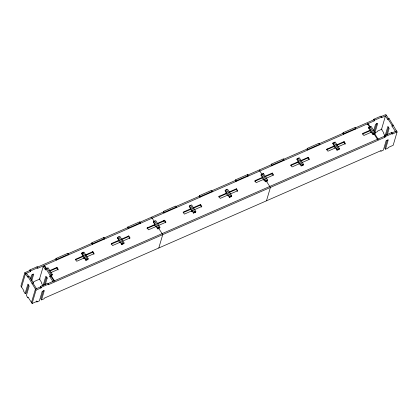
<?xml version="1.0" encoding="UTF-8"?>
<svg xmlns="http://www.w3.org/2000/svg" width="418" height="418" viewBox="0 0 418 418"><rect width="100%" height="100%" fill="white"/><g stroke="black" fill="none" stroke-linecap="round" stroke-linejoin="round"><path stroke-width="0.63" d="M386.525 115.504L381.561 117.677L381.744 117.04L381.111 116.058L373.932 119.198L374.565 120.185L374.382 120.818L37.615 268.356L37.798 267.719L37.165 266.736L29.986 269.876L29.798 270.514L24.834 272.688L20.9 286.058L23.826 290.609L23.643 291.241L25.122 293.546L26.198 293.07L28.628 284.82M21.537 287.046L25.472 273.675L30.436 271.496L30.618 270.864L29.986 269.876M36.491 288.655L33.069 283.341L33.257 282.709L29.025 276.131L27.949 276.606L27.76 277.238L24.834 272.688M25.122 293.546L27.896 284.115L29.166 286.084L26.391 295.516L27.87 297.82L28.058 297.182L32.113 303.489L37.077 301.31L36.888 301.948L39.402 300.845L42.176 291.414L44.329 290.468L41.554 299.899L44.068 298.802L44.256 298.165L381.023 150.632L380.835 151.264L383.348 150.166L386.122 140.735L388.275 139.79L385.5 149.221L388.014 148.124L388.202 147.486L393.166 145.312L397.1 131.942L389.001 118.43L387.925 118.9L387.737 119.538L385.448 115.974L381.514 129.345L383.802 132.908L383.62 133.541L385.098 135.84L387.873 126.414L389.142 128.383L387.235 134.868M30.389 279.099L31.601 274.971L33.753 274.03L31.674 281.1M31.209 279.527L32.771 274.224M32.113 303.489L36.047 290.113L27.949 276.606M37.165 266.736L36.977 267.368L55.819 259.113L56.007 258.481L67.972 253.24L68.604 254.228L68.416 254.86M33.492 282.359L33.675 281.727L40.154 278.89M31.475 302.501L35.41 289.131L40.379 286.952L40.562 286.32L47.741 283.174L48.378 284.162L48.19 284.794L384.957 137.261L385.145 136.629L384.508 135.641L391.687 132.496L392.324 133.483L392.136 134.115L397.1 131.942M46.455 268.393L44.491 265.341L44.308 265.973L43.232 266.449L39.48 279.182L41.774 282.746L41.586 283.378L43.064 285.682L45.844 276.251L47.109 278.226M52.031 275.222L52.276 274.375L48.049 267.797L45.891 268.743L45.52 270.007L43.232 266.449M36.047 290.113L41.011 287.939L41.199 287.307L40.562 286.32M44.318 284.621L46.57 276.956M43.352 290.662L40.922 298.917L41.554 299.899M45.217 284.736L47.302 277.667M52.83 281.371L49.752 276.585L50.123 275.321L45.891 268.743M54.246 281.429L50.829 276.11L51.2 274.845L46.973 268.272M56.007 258.481L56.639 259.468L56.456 260.101L55.819 259.113M58.081 269.986L56.811 268.011L57 267.379L49.34 270.733M81.536 253.862L81.782 253.021L83.934 252.075L88.167 258.653L87.796 259.918M83.213 252.942L81.599 253.653L83.078 255.952L82.889 256.584L75.235 259.939M84.159 258.559L84.347 257.927L76.687 261.281L75.423 259.306L83.078 255.952M85.763 260.44L86.014 259.594L81.782 253.021M86.719 260.393L87.09 259.123L82.858 252.545M91.897 242.759L92.53 243.741L92.347 244.378L91.709 243.391L91.897 242.759L103.863 237.518L104.495 238.5L104.307 239.138M91.981 252.603L92.169 251.97M93.972 254.259L92.702 252.289L92.885 251.657L85.23 255.011M103.863 237.518L103.674 238.15L127.6 227.669L127.788 227.031L139.748 221.791L140.385 222.778L140.197 223.411M117.301 238.563L117.672 237.299L119.825 236.353L124.057 242.931L123.806 243.772M117.484 237.931L118.968 240.23L118.78 240.862L111.125 244.216M121.654 244.718L121.904 243.872L117.672 237.299M122.73 244.248L122.981 243.401L118.749 236.823M127.788 227.031L128.42 228.019L128.237 228.651L127.6 227.669M129.862 238.537L128.592 236.567L128.775 235.935L121.711 239.028M154.859 224.508L147.199 227.862L147.016 228.494L154.67 225.14L154.859 224.508L153.375 222.204M147.732 228.181L147.92 227.549M153.317 222.418L153.563 221.571L155.715 220.631L159.948 227.204L159.697 228.05M157.544 228.996L157.795 228.15L153.563 221.571M158.495 228.944L158.871 227.679L154.639 221.101M163.678 211.309L164.311 212.297L164.122 212.929L163.49 211.942L163.678 211.309L175.638 206.069L176.276 207.056L176.088 207.689M163.762 221.159L163.95 220.521M165.747 222.815L164.483 220.845L164.666 220.208L157.591 223.311M158.803 247.984L162.738 234.613L158.683 228.312M189.208 206.696L189.453 205.849L191.606 204.909L195.838 211.482L195.467 212.752M191.93 211.55L189.265 206.482M191.831 211.388L192.019 210.756L184.359 214.11L183.089 212.14L190.749 208.786M193.435 213.269L193.686 212.428L189.453 205.849M194.511 212.799L194.762 211.952L190.53 205.379M199.569 195.587L200.201 196.575L200.013 197.207L199.381 196.22L199.569 195.587L211.529 190.347L212.166 191.334L211.978 191.966M201.638 207.093L200.368 205.118L200.556 204.486L192.902 207.84M226.634 193.059L218.98 196.413L218.792 197.05L226.451 193.696L226.634 193.059L225.156 190.76M219.513 196.732L219.701 196.099M225.093 190.974L225.344 190.127L227.496 189.182L231.729 195.76L231.478 196.606M229.325 197.547L229.576 196.706L225.344 190.127M230.402 197.077L230.652 196.23L226.42 189.657M235.459 179.865L236.092 180.853L235.904 181.485L235.271 180.498L235.459 179.865L247.419 174.625L248.057 175.612L247.869 176.244M237.529 191.371L236.259 189.396L236.447 188.764L228.792 192.118M247.419 174.625L247.231 175.257L271.162 164.776L271.345 164.143L283.31 158.903L283.947 159.885L283.759 160.522M260.984 175.246L261.234 174.405L263.387 173.46L267.619 180.038L267.243 181.302M263.141 174.306L263.387 173.46M263.711 180.101L261.046 175.037M263.612 179.944L263.795 179.312L256.14 182.666L254.87 180.691L262.525 177.336M265.216 181.825L265.467 180.978L261.234 174.405M266.167 181.778L266.543 180.508L262.311 173.935M271.345 164.143L271.982 165.126L271.794 165.763L271.162 164.776M271.434 173.987L271.622 173.355M273.1 175.152L272.149 173.674L272.337 173.042L264.683 176.396M266.475 200.818L270.409 187.442L266.355 181.14M283.31 158.903L283.122 159.535L307.052 149.054L307.235 148.416L319.2 143.175L319.833 144.163L319.65 144.795M296.874 159.524L297.125 158.683L299.278 157.738L303.51 164.316L303.259 165.157M296.937 159.315L298.415 161.614L298.233 162.247L290.573 165.601M299.502 164.222L299.685 163.59L292.03 166.944L290.761 164.969L298.415 161.614M301.106 166.103L301.352 165.256L297.125 158.683M302.183 165.632L302.433 164.786L298.201 158.208M307.235 148.416L307.873 149.404L307.685 150.036L307.052 149.054M308.991 159.43L308.04 157.952L308.228 157.32L300.568 160.674M327.184 149.566L327.367 148.933M332.765 143.802L333.015 142.956L335.168 142.016L339.395 148.589L339.15 149.435M332.827 143.588L334.306 145.892L334.118 146.525L326.463 149.879M336.997 150.381L337.242 149.534L333.015 142.956M338.073 149.905L338.319 149.064L334.092 142.486M343.126 132.694L343.763 133.682L343.575 134.314L342.943 133.326L343.126 132.694L355.091 127.453L355.723 128.441L355.54 129.073M345.2 144.2L343.93 142.23L344.118 141.592L336.459 144.947M368.53 128.504L368.906 127.234L371.059 126.293L375.286 132.867L374.915 134.136L378.332 139.45M368.718 127.866L370.196 130.17L370.008 130.803L362.354 134.157M374.382 120.818L373.744 119.835L373.932 119.198M371.278 132.772L371.466 132.14L363.812 135.495L362.542 133.525L370.196 130.17M373.64 130.777L375.547 124.292L377.7 123.352L374.925 132.778L377.438 131.68L377.621 131.048L382.036 129.115M372.887 134.653L373.133 133.812L368.906 127.234M374.288 131.795L376.717 123.54M373.964 134.183L374.209 133.342L369.982 126.764M389.001 118.43L388.813 119.062L385.887 114.511L380.923 116.69M384.957 137.261L384.325 136.273L384.508 135.641M386.175 135.369L388.604 127.119M387.298 139.983L384.868 148.233L385.5 149.221M395.386 131.43L391.969 126.111L392.157 125.478L387.925 118.9M391.687 132.496L391.499 133.133L396.468 130.954M67.784 253.872L91.709 243.391M139.565 222.428L163.49 211.942M176.051 206.44L199.381 196.22M211.942 190.718L235.271 180.498M319.012 143.813L342.943 133.326M354.903 128.086L373.744 119.835M30.618 270.864L37.798 267.719M56.639 259.468L68.604 254.228M92.53 243.741L104.495 238.5M128.42 228.019L140.385 222.778M164.311 212.297L176.276 207.056M200.201 196.575L212.166 191.334M236.092 180.853L248.057 175.612M271.982 165.126L283.947 159.885M307.873 149.404L319.833 144.163M343.763 133.682L355.723 128.441M374.565 120.185L381.744 117.04M118.968 240.23L111.308 243.584L112.578 245.559L120.238 242.205L121.716 244.504L123.869 243.563M334.306 145.892L326.651 149.247L327.921 151.217L335.576 147.862L337.054 150.166L339.212 149.221M49.742 271.11L56.811 268.011M85.622 255.388L92.702 252.289M121.523 239.66L128.592 236.567M157.403 223.944L164.483 220.845M183.492 212.511L190.561 209.418M193.304 208.216L200.368 205.118M229.195 192.494L236.259 189.396M254.682 181.323L262.342 177.969M265.075 176.772L272.149 173.674M300.97 161.045L308.04 157.952M336.861 145.323L343.93 142.23M50.609 272.703L58.264 269.349L57 267.379M86.5 256.981L94.154 253.627L92.885 251.657M122.39 241.259L130.045 237.905L128.775 235.935M158.281 225.537L165.936 222.183L164.666 220.208M194.757 209.554L201.826 206.461L200.556 204.486M230.062 194.088L237.717 190.739L236.447 188.764M265.947 178.366L273.607 175.011L272.337 173.042M301.838 162.644L309.498 159.289L308.228 157.32M337.728 146.922L345.388 143.567L344.118 141.592M32.181 283.179L33.257 282.709M50.123 275.321L52.276 274.375M86.014 259.594L88.167 258.653M121.904 243.872L124.057 242.931M157.795 228.15L159.948 227.204M193.686 212.428L195.838 211.482M229.576 196.706L231.729 195.76M265.467 180.978L267.619 180.038M301.352 165.256L303.51 164.316M337.242 149.534L339.395 148.589M373.133 133.812L375.286 132.867M392.157 125.478L393.233 125.008M31.993 283.812L33.069 283.341M52.088 275.007L51.012 275.478L54.434 280.797M87.979 259.285L85.826 260.226L84.347 257.927M159.76 227.836L157.607 228.782L156.128 226.478L148.468 229.832L147.199 227.862M195.65 212.114L193.497 213.06L192.019 210.756M231.541 196.392L229.388 197.338L227.904 195.034L220.249 198.388L218.98 196.413M267.431 180.67L265.278 181.611L263.795 179.312M303.322 164.948L301.169 165.889L299.685 163.59M391.969 126.111L393.045 125.64M49.752 276.585L50.829 276.115M373.838 134.606L374.915 134.136M48.154 283.55L384.325 136.273M41.199 287.307L48.378 284.162M385.145 136.629L392.324 133.483M370.358 127.051L368.394 123.994L367.317 124.47L367.5 123.832L369.794 127.396M377.444 139.288L374.021 133.969L372.945 134.444L371.466 132.14M369.669 130.27L371.383 132.934M333.778 145.992L335.147 148.124M297.888 161.714L299.257 163.846M259.197 170.016L262.123 174.562M225.767 192.63L227.481 195.295M151.525 217.182L154.451 221.733M154.326 224.607L155.7 226.739M118.435 240.329L119.809 242.461M82.55 256.051L84.264 258.716M44.308 265.973L46.273 269.03M29.798 270.514L30.436 271.496M40.379 286.952L41.011 287.939M26.548 273.205L28.513 276.256M36.256 300.96L36.888 301.948"/></g></svg>
